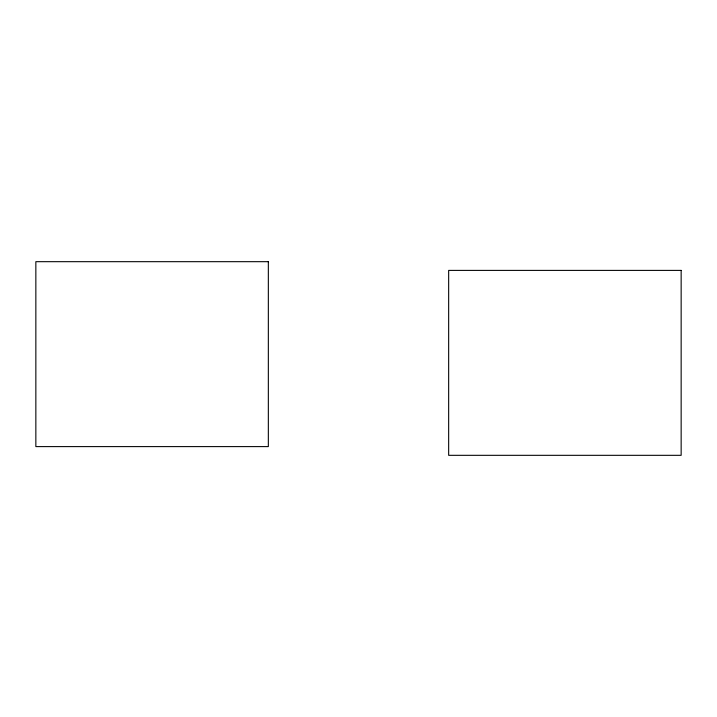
<?xml version="1.0" encoding="UTF-8"?>
<svg xmlns="http://www.w3.org/2000/svg" width="717" height="717" viewBox="0 0 717 717"><rect width="100%" height="100%" fill="white"/><g stroke="black" fill="none" stroke-linecap="round" stroke-linejoin="round"><path stroke-width="1.08" d="M268.337 261.678L35.85 261.678L35.85 446.601L268.337 446.601L268.337 261.678M681.15 270.399L448.663 270.399L448.663 455.322L681.15 455.322L681.15 270.399"/></g></svg>
